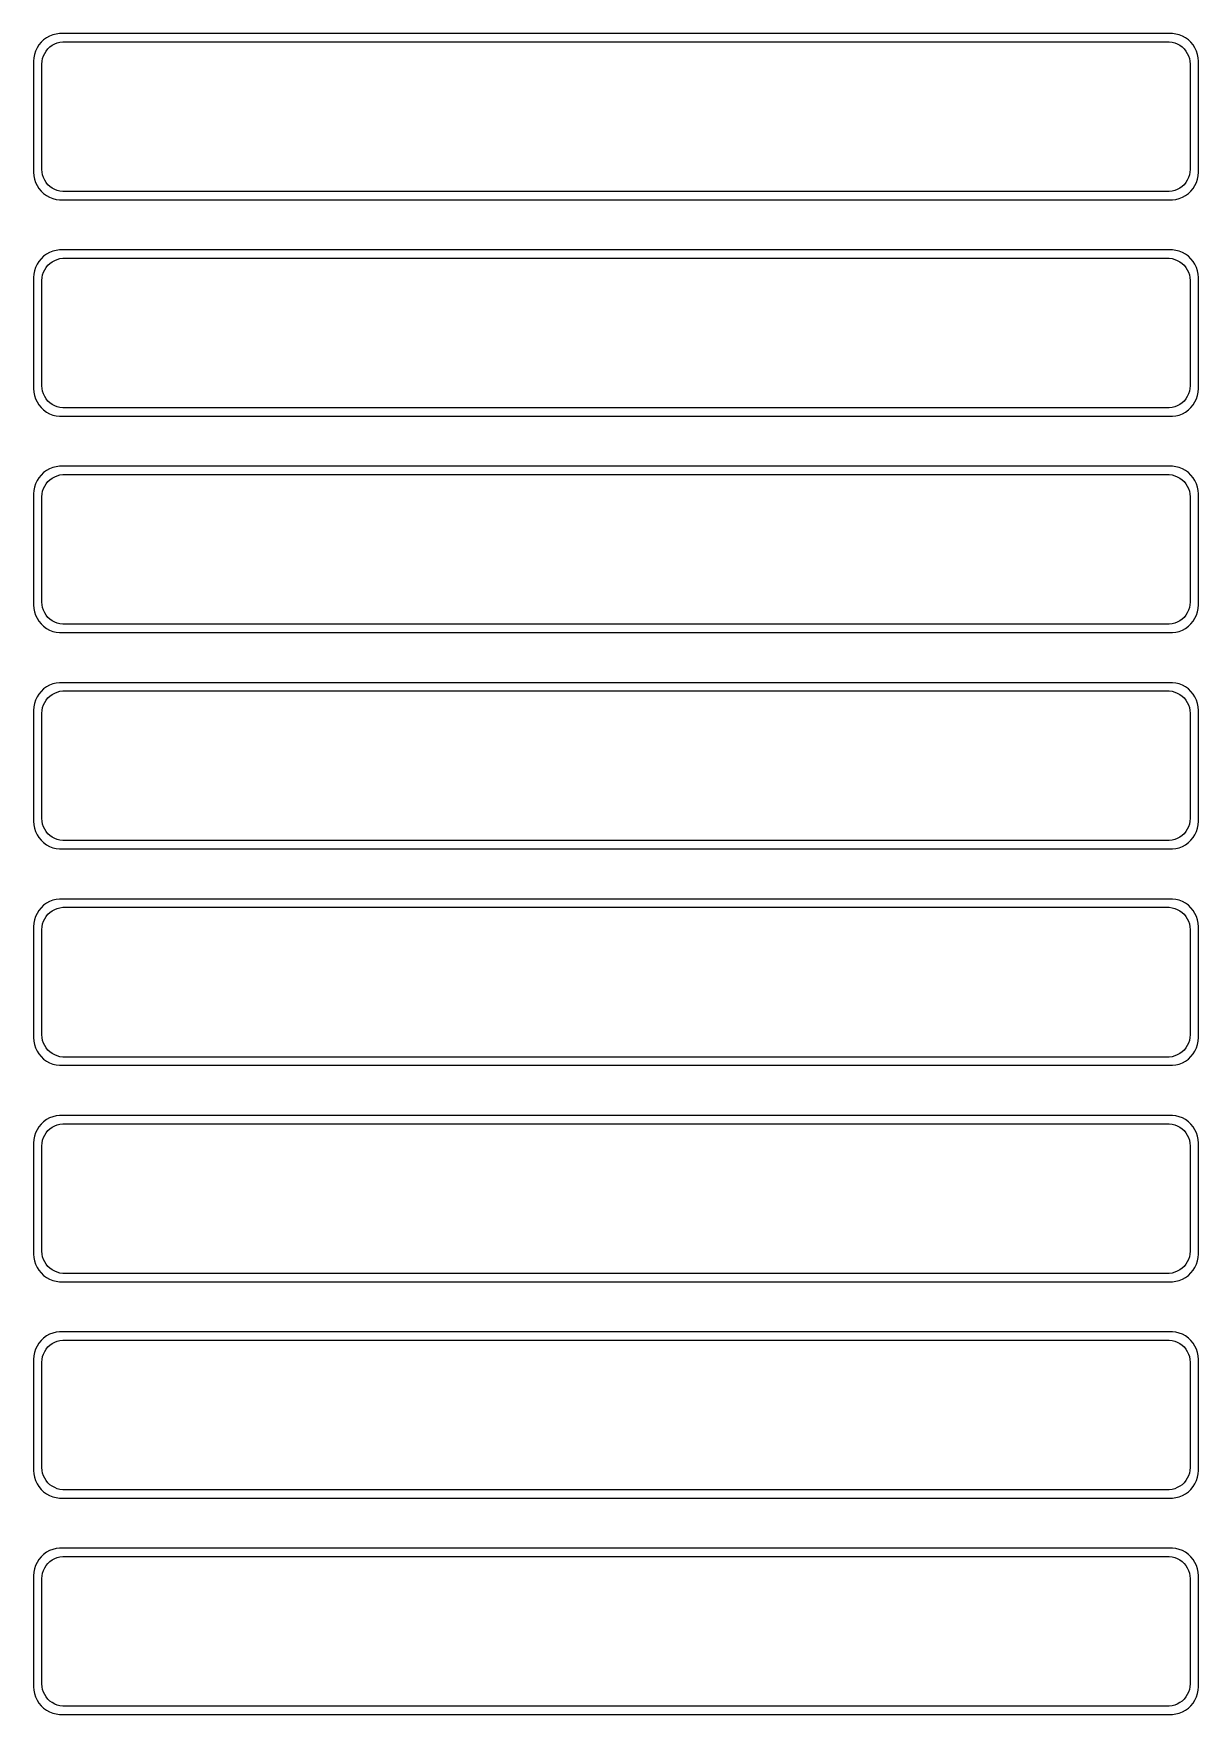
# Model space of a CAD drawing. Header units: metres. Extents: x -105 to 105, y 570 to 1146.
# Drawn here: x -105 to 105, y 843 to 1146 of the extents above; entities that cross this region are included whole.
import ezdxf

# ---------------------------------------------------------------- set-up
doc = ezdxf.new("R2010")
doc.units = ezdxf.units.M

msp = doc.modelspace()

# ---------------------------------------------------------------- linework, layer by layer
for p, q in [((-102.129, 1145.52), (-102.679, 1145.22)), ((-101.545, 1145.76), (-102.129, 1145.52)), ((-100.937, 1145.91), (-101.545, 1145.76)), ((-100.314, 1145.99), (-100.937, 1145.91)), ((100.314, 1145.99), (-100.314, 1145.99)), ((100.937, 1145.91), (100.314, 1145.99)), ((101.545, 1145.76), (100.937, 1145.91)), ((102.129, 1145.52), (101.545, 1145.76)), ((102.679, 1145.22), (102.129, 1145.52)), ((-104.843, 1142.24), (-104.961, 1141.63)), ((-104.649, 1142.84), (-104.843, 1142.24)), ((-104.382, 1143.41), (-104.649, 1142.84)), ((-104.045, 1143.94), (-104.382, 1143.41)), ((-103.645, 1144.42), (-104.045, 1143.94)), ((-103.187, 1144.85), (-103.645, 1144.42)), ((-103.219, 1141.97), (-103.005, 1142.43)), ((-102.679, 1145.22), (-103.187, 1144.85)), ((-103.005, 1142.43), (-102.736, 1142.85)), ((-102.736, 1142.85), (-102.416, 1143.24)), ((-102.416, 1143.24), (-102.05, 1143.58)), ((-102.05, 1143.58), (-101.643, 1143.88)), ((-101.643, 1143.88), (-101.203, 1144.12)), ((-101.203, 1144.12), (-100.736, 1144.3)), ((-100.736, 1144.3), (-100.25, 1144.43)), ((-100.25, 1144.43), (-99.7512, 1144.49)), ((-99.7512, 1144.49), (99.7512, 1144.49)), ((99.7512, 1144.49), (100.25, 1144.43)), ((100.25, 1144.43), (100.736, 1144.3)), ((100.736, 1144.3), (101.203, 1144.12)), ((101.203, 1144.12), (101.643, 1143.88)), ((101.643, 1143.88), (102.05, 1143.58)), ((102.05, 1143.58), (102.416, 1143.24)), ((102.416, 1143.24), (102.736, 1142.85)), ((103.187, 1144.85), (102.679, 1145.22)), ((102.736, 1142.85), (103.005, 1142.43)), ((103.005, 1142.43), (103.219, 1141.97)), ((103.645, 1144.42), (103.187, 1144.85)), ((104.045, 1143.94), (103.645, 1144.42)), ((104.382, 1143.41), (104.045, 1143.94)), ((104.649, 1142.84), (104.382, 1143.41)), ((104.843, 1142.24), (104.649, 1142.84)), ((104.961, 1141.63), (104.843, 1142.24)), ((-104.961, 1141.63), (-105, 1141)), ((-105, 1141), (-105, 1121)), ((-103.5, 1140.5), (-103.468, 1141)), ((-103.5, 1121.5), (-103.5, 1140.5)), ((-103.468, 1141), (-103.374, 1141.49)), ((-103.374, 1141.49), (-103.219, 1141.97)), ((103.219, 1141.97), (103.374, 1141.49)), ((103.374, 1141.49), (103.468, 1141)), ((103.468, 1141), (103.5, 1140.5)), ((103.5, 1140.5), (103.5, 1121.5)), ((105, 1141), (104.961, 1141.63)), ((105, 1121), (105, 1141)), ((-103.468, 1121), (-103.5, 1121.5)), ((103.5, 1121.5), (103.468, 1121)), ((-105, 1121), (-104.961, 1120.37)), ((-104.961, 1120.37), (-104.843, 1119.76)), ((-104.843, 1119.76), (-104.649, 1119.16)), ((-104.649, 1119.16), (-104.382, 1118.59)), ((-104.382, 1118.59), (-104.045, 1118.06)), ((-104.045, 1118.06), (-103.645, 1117.58)), ((-103.374, 1120.51), (-103.468, 1121)), ((-103.219, 1120.03), (-103.374, 1120.51)), ((-103.005, 1119.57), (-103.219, 1120.03)), ((-102.736, 1119.15), (-103.005, 1119.57)), ((-102.416, 1118.76), (-102.736, 1119.15)), ((-102.05, 1118.42), (-102.416, 1118.76)), ((-101.643, 1118.12), (-102.05, 1118.42)), ((-101.203, 1117.88), (-101.643, 1118.12)), ((101.643, 1118.12), (101.203, 1117.88)), ((102.05, 1118.42), (101.643, 1118.12)), ((102.416, 1118.76), (102.05, 1118.42)), ((102.736, 1119.15), (102.416, 1118.76)), ((103.005, 1119.57), (102.736, 1119.15)), ((103.219, 1120.03), (103.005, 1119.57)), ((103.374, 1120.51), (103.219, 1120.03)), ((103.468, 1121), (103.374, 1120.51)), ((103.645, 1117.58), (104.045, 1118.06)), ((104.045, 1118.06), (104.382, 1118.59)), ((104.382, 1118.59), (104.649, 1119.16)), ((104.649, 1119.16), (104.843, 1119.76)), ((104.843, 1119.76), (104.961, 1120.37)), ((104.961, 1120.37), (105, 1121)), ((-103.645, 1117.58), (-103.187, 1117.15)), ((-103.187, 1117.15), (-102.679, 1116.78)), ((-102.679, 1116.78), (-102.129, 1116.48)), ((-102.129, 1116.48), (-101.545, 1116.24)), ((-101.545, 1116.24), (-100.937, 1116.09)), ((-100.736, 1117.7), (-101.203, 1117.88)), ((-100.937, 1116.09), (-100.314, 1116.01)), ((-100.25, 1117.57), (-100.736, 1117.7)), ((-100.314, 1116.01), (100.314, 1116.01)), ((-99.7512, 1117.51), (-100.25, 1117.57)), ((99.7512, 1117.51), (-99.7512, 1117.51)), ((100.25, 1117.57), (99.7512, 1117.51)), ((100.736, 1117.7), (100.25, 1117.57)), ((100.314, 1116.01), (100.937, 1116.09)), ((101.203, 1117.88), (100.736, 1117.7)), ((100.937, 1116.09), (101.545, 1116.24)), ((101.545, 1116.24), (102.129, 1116.48)), ((102.129, 1116.48), (102.679, 1116.78)), ((102.679, 1116.78), (103.187, 1117.15)), ((103.187, 1117.15), (103.645, 1117.58)), ((-102.679, 1106.22), (-103.187, 1105.85)), ((-102.129, 1106.52), (-102.679, 1106.22)), ((-101.545, 1106.76), (-102.129, 1106.52)), ((-100.937, 1106.91), (-101.545, 1106.76)), ((-100.314, 1106.99), (-100.937, 1106.91)), ((100.314, 1106.99), (-100.314, 1106.99)), ((100.937, 1106.91), (100.314, 1106.99)), ((101.545, 1106.76), (100.937, 1106.91)), ((102.129, 1106.52), (101.545, 1106.76)), ((102.679, 1106.22), (102.129, 1106.52)), ((103.187, 1105.85), (102.679, 1106.22)), ((-104.843, 1103.24), (-104.961, 1102.63)), ((-104.649, 1103.84), (-104.843, 1103.24)), ((-104.382, 1104.41), (-104.649, 1103.84)), ((-104.045, 1104.94), (-104.382, 1104.41)), ((-103.645, 1105.42), (-104.045, 1104.94)), ((-103.187, 1105.85), (-103.645, 1105.42)), ((-103.374, 1102.49), (-103.219, 1102.97)), ((-103.219, 1102.97), (-103.005, 1103.43)), ((-103.005, 1103.43), (-102.736, 1103.85)), ((-102.736, 1103.85), (-102.416, 1104.24)), ((-102.416, 1104.24), (-102.05, 1104.58)), ((-102.05, 1104.58), (-101.643, 1104.88)), ((-101.643, 1104.88), (-101.203, 1105.12)), ((-101.203, 1105.12), (-100.736, 1105.3)), ((-100.736, 1105.3), (-100.25, 1105.43)), ((-100.25, 1105.43), (-99.7512, 1105.49)), ((-99.7512, 1105.49), (99.7512, 1105.49)), ((99.7512, 1105.49), (100.25, 1105.43)), ((100.25, 1105.43), (100.736, 1105.3)), ((100.736, 1105.3), (101.203, 1105.12)), ((101.203, 1105.12), (101.643, 1104.88)), ((101.643, 1104.88), (102.05, 1104.58)), ((102.05, 1104.58), (102.416, 1104.24)), ((102.416, 1104.24), (102.736, 1103.85)), ((102.736, 1103.85), (103.005, 1103.43)), ((103.005, 1103.43), (103.219, 1102.97)), ((103.645, 1105.42), (103.187, 1105.85)), ((103.219, 1102.97), (103.374, 1102.49)), ((104.045, 1104.94), (103.645, 1105.42)), ((104.382, 1104.41), (104.045, 1104.94)), ((104.649, 1103.84), (104.382, 1104.41)), ((104.843, 1103.24), (104.649, 1103.84)), ((104.961, 1102.63), (104.843, 1103.24)), ((-104.961, 1102.63), (-105, 1102)), ((-105, 1102), (-105, 1082)), ((-103.5, 1101.5), (-103.468, 1102)), ((-103.5, 1082.5), (-103.5, 1101.5)), ((-103.468, 1102), (-103.374, 1102.49)), ((103.374, 1102.49), (103.468, 1102)), ((103.468, 1102), (103.5, 1101.5)), ((103.5, 1101.5), (103.5, 1082.5)), ((105, 1102), (104.961, 1102.63)), ((105, 1082), (105, 1102)), ((-105, 1082), (-104.961, 1081.37)), ((-103.468, 1082), (-103.5, 1082.5)), ((-103.374, 1081.51), (-103.468, 1082)), ((103.468, 1082), (103.374, 1081.51)), ((103.5, 1082.5), (103.468, 1082)), ((104.961, 1081.37), (105, 1082)), ((-104.961, 1081.37), (-104.843, 1080.76)), ((-104.843, 1080.76), (-104.649, 1080.16)), ((-104.649, 1080.16), (-104.382, 1079.59)), ((-104.382, 1079.59), (-104.045, 1079.06)), ((-104.045, 1079.06), (-103.645, 1078.58)), ((-103.219, 1081.03), (-103.374, 1081.51)), ((-103.005, 1080.57), (-103.219, 1081.03)), ((-102.736, 1080.15), (-103.005, 1080.57)), ((-102.416, 1079.76), (-102.736, 1080.15)), ((-102.05, 1079.42), (-102.416, 1079.76)), ((-101.643, 1079.12), (-102.05, 1079.42)), ((-101.203, 1078.88), (-101.643, 1079.12)), ((-100.736, 1078.7), (-101.203, 1078.88)), ((-100.25, 1078.57), (-100.736, 1078.7)), ((100.736, 1078.7), (100.25, 1078.57)), ((101.203, 1078.88), (100.736, 1078.7)), ((101.643, 1079.12), (101.203, 1078.88)), ((102.05, 1079.42), (101.643, 1079.12)), ((102.416, 1079.76), (102.05, 1079.42)), ((102.736, 1080.15), (102.416, 1079.76)), ((103.005, 1080.57), (102.736, 1080.15)), ((103.219, 1081.03), (103.005, 1080.57)), ((103.374, 1081.51), (103.219, 1081.03)), ((103.645, 1078.58), (104.045, 1079.06)), ((104.045, 1079.06), (104.382, 1079.59)), ((104.382, 1079.59), (104.649, 1080.16)), ((104.649, 1080.16), (104.843, 1080.76)), ((104.843, 1080.76), (104.961, 1081.37)), ((-103.645, 1078.58), (-103.187, 1078.15)), ((-103.187, 1078.15), (-102.679, 1077.78)), ((-102.679, 1077.78), (-102.129, 1077.48)), ((-102.129, 1077.48), (-101.545, 1077.24)), ((-101.545, 1077.24), (-100.937, 1077.09)), ((-100.937, 1077.09), (-100.314, 1077.01)), ((-100.314, 1077.01), (100.314, 1077.01)), ((-99.7512, 1078.51), (-100.25, 1078.57)), ((99.7512, 1078.51), (-99.7512, 1078.51)), ((100.25, 1078.57), (99.7512, 1078.51)), ((100.314, 1077.01), (100.937, 1077.09)), ((100.937, 1077.09), (101.545, 1077.24)), ((101.545, 1077.24), (102.129, 1077.48)), ((102.129, 1077.48), (102.679, 1077.78)), ((102.679, 1077.78), (103.187, 1078.15)), ((103.187, 1078.15), (103.645, 1078.58)), ((-103.187, 1066.85), (-103.645, 1066.42)), ((-102.679, 1067.22), (-103.187, 1066.85)), ((-102.129, 1067.52), (-102.679, 1067.22)), ((-101.545, 1067.76), (-102.129, 1067.52)), ((-100.937, 1067.91), (-101.545, 1067.76)), ((-100.314, 1067.99), (-100.937, 1067.91)), ((100.314, 1067.99), (-100.314, 1067.99)), ((-100.25, 1066.43), (-99.7512, 1066.49)), ((-99.7512, 1066.49), (99.7512, 1066.49)), ((99.7512, 1066.49), (100.25, 1066.43)), ((100.937, 1067.91), (100.314, 1067.99)), ((101.545, 1067.76), (100.937, 1067.91)), ((102.129, 1067.52), (101.545, 1067.76)), ((102.679, 1067.22), (102.129, 1067.52)), ((103.187, 1066.85), (102.679, 1067.22)), ((103.645, 1066.42), (103.187, 1066.85)), ((-104.961, 1063.63), (-105, 1063)), ((-104.843, 1064.24), (-104.961, 1063.63)), ((-104.649, 1064.84), (-104.843, 1064.24)), ((-104.382, 1065.41), (-104.649, 1064.84)), ((-104.045, 1065.94), (-104.382, 1065.41)), ((-103.645, 1066.42), (-104.045, 1065.94)), ((-103.468, 1063), (-103.374, 1063.49)), ((-103.374, 1063.49), (-103.219, 1063.97)), ((-103.219, 1063.97), (-103.005, 1064.43)), ((-103.005, 1064.43), (-102.736, 1064.85)), ((-102.736, 1064.85), (-102.416, 1065.24)), ((-102.416, 1065.24), (-102.05, 1065.58)), ((-102.05, 1065.58), (-101.643, 1065.88)), ((-101.643, 1065.88), (-101.203, 1066.12)), ((-101.203, 1066.12), (-100.736, 1066.3)), ((-100.736, 1066.3), (-100.25, 1066.43)), ((100.25, 1066.43), (100.736, 1066.3)), ((100.736, 1066.3), (101.203, 1066.12)), ((101.203, 1066.12), (101.643, 1065.88)), ((101.643, 1065.88), (102.05, 1065.58)), ((102.05, 1065.58), (102.416, 1065.24)), ((102.416, 1065.24), (102.736, 1064.85)), ((102.736, 1064.85), (103.005, 1064.43)), ((103.005, 1064.43), (103.219, 1063.97)), ((103.219, 1063.97), (103.374, 1063.49)), ((103.374, 1063.49), (103.468, 1063)), ((104.045, 1065.94), (103.645, 1066.42)), ((104.382, 1065.41), (104.045, 1065.94)), ((104.649, 1064.84), (104.382, 1065.41)), ((104.843, 1064.24), (104.649, 1064.84)), ((104.961, 1063.63), (104.843, 1064.24)), ((105, 1063), (104.961, 1063.63)), ((-105, 1063), (-105, 1043)), ((-103.5, 1062.5), (-103.468, 1063)), ((-103.5, 1043.5), (-103.5, 1062.5)), ((103.468, 1063), (103.5, 1062.5)), ((103.5, 1062.5), (103.5, 1043.5)), ((105, 1043), (105, 1063)), ((-105, 1043), (-104.961, 1042.37)), ((-104.961, 1042.37), (-104.843, 1041.76)), ((-103.468, 1043), (-103.5, 1043.5)), ((-103.374, 1042.51), (-103.468, 1043)), ((-103.219, 1042.03), (-103.374, 1042.51)), ((103.374, 1042.51), (103.219, 1042.03)), ((103.468, 1043), (103.374, 1042.51)), ((103.5, 1043.5), (103.468, 1043)), ((104.843, 1041.76), (104.961, 1042.37)), ((104.961, 1042.37), (105, 1043)), ((-104.843, 1041.76), (-104.649, 1041.16)), ((-104.649, 1041.16), (-104.382, 1040.59)), ((-104.382, 1040.59), (-104.045, 1040.06)), ((-104.045, 1040.06), (-103.645, 1039.58)), ((-103.645, 1039.58), (-103.187, 1039.15)), ((-103.005, 1041.57), (-103.219, 1042.03)), ((-102.736, 1041.15), (-103.005, 1041.57)), ((-102.416, 1040.76), (-102.736, 1041.15)), ((-102.05, 1040.42), (-102.416, 1040.76)), ((-101.643, 1040.12), (-102.05, 1040.42)), ((-101.203, 1039.88), (-101.643, 1040.12)), ((-100.736, 1039.7), (-101.203, 1039.88)), ((-100.25, 1039.57), (-100.736, 1039.7)), ((-99.7512, 1039.51), (-100.25, 1039.57)), ((99.7512, 1039.51), (-99.7512, 1039.51)), ((100.25, 1039.57), (99.7512, 1039.51)), ((100.736, 1039.7), (100.25, 1039.57)), ((101.203, 1039.88), (100.736, 1039.7)), ((101.643, 1040.12), (101.203, 1039.88)), ((102.05, 1040.42), (101.643, 1040.12)), ((102.416, 1040.76), (102.05, 1040.42)), ((102.736, 1041.15), (102.416, 1040.76)), ((103.005, 1041.57), (102.736, 1041.15)), ((103.219, 1042.03), (103.005, 1041.57)), ((103.187, 1039.15), (103.645, 1039.58)), ((103.645, 1039.58), (104.045, 1040.06)), ((104.045, 1040.06), (104.382, 1040.59)), ((104.382, 1040.59), (104.649, 1041.16)), ((104.649, 1041.16), (104.843, 1041.76)), ((-103.187, 1039.15), (-102.679, 1038.78)), ((-102.679, 1038.78), (-102.129, 1038.48)), ((-102.129, 1038.48), (-101.545, 1038.24)), ((-101.545, 1038.24), (-100.937, 1038.09)), ((-100.937, 1038.09), (-100.314, 1038.01)), ((-100.314, 1038.01), (100.314, 1038.01)), ((100.314, 1038.01), (100.937, 1038.09)), ((100.937, 1038.09), (101.545, 1038.24)), ((101.545, 1038.24), (102.129, 1038.48)), ((102.129, 1038.48), (102.679, 1038.78)), ((102.679, 1038.78), (103.187, 1039.15)), ((-103.645, 1027.42), (-104.045, 1026.94)), ((-103.187, 1027.85), (-103.645, 1027.42)), ((-102.679, 1028.22), (-103.187, 1027.85)), ((-102.129, 1028.52), (-102.679, 1028.22)), ((-101.545, 1028.76), (-102.129, 1028.52)), ((-101.643, 1026.88), (-101.203, 1027.12)), ((-100.937, 1028.91), (-101.545, 1028.76)), ((-101.203, 1027.12), (-100.736, 1027.3)), ((-100.314, 1028.99), (-100.937, 1028.91)), ((-100.736, 1027.3), (-100.25, 1027.43)), ((100.314, 1028.99), (-100.314, 1028.99)), ((-100.25, 1027.43), (-99.7512, 1027.49)), ((-99.7512, 1027.49), (99.7512, 1027.49)), ((99.7512, 1027.49), (100.25, 1027.43)), ((100.25, 1027.43), (100.736, 1027.3)), ((100.937, 1028.91), (100.314, 1028.99)), ((100.736, 1027.3), (101.203, 1027.12)), ((101.545, 1028.76), (100.937, 1028.91)), ((101.203, 1027.12), (101.643, 1026.88)), ((102.129, 1028.52), (101.545, 1028.76)), ((102.679, 1028.22), (102.129, 1028.52)), ((103.187, 1027.85), (102.679, 1028.22)), ((103.645, 1027.42), (103.187, 1027.85)), ((104.045, 1026.94), (103.645, 1027.42)), ((-104.961, 1024.63), (-105, 1024)), ((-104.843, 1025.24), (-104.961, 1024.63)), ((-104.649, 1025.84), (-104.843, 1025.24)), ((-104.382, 1026.41), (-104.649, 1025.84)), ((-104.045, 1026.94), (-104.382, 1026.41)), ((-103.468, 1024), (-103.374, 1024.49)), ((-103.374, 1024.49), (-103.219, 1024.97)), ((-103.219, 1024.97), (-103.005, 1025.43)), ((-103.005, 1025.43), (-102.736, 1025.85)), ((-102.736, 1025.85), (-102.416, 1026.24)), ((-102.416, 1026.24), (-102.05, 1026.58)), ((-102.05, 1026.58), (-101.643, 1026.88)), ((101.643, 1026.88), (102.05, 1026.58)), ((102.05, 1026.58), (102.416, 1026.24)), ((102.416, 1026.24), (102.736, 1025.85)), ((102.736, 1025.85), (103.005, 1025.43)), ((103.005, 1025.43), (103.219, 1024.97)), ((103.219, 1024.97), (103.374, 1024.49)), ((103.374, 1024.49), (103.468, 1024)), ((104.382, 1026.41), (104.045, 1026.94)), ((104.649, 1025.84), (104.382, 1026.41)), ((104.843, 1025.24), (104.649, 1025.84)), ((104.961, 1024.63), (104.843, 1025.24)), ((105, 1024), (104.961, 1024.63)), ((-105, 1024), (-105, 1004)), ((-103.5, 1023.5), (-103.468, 1024)), ((-103.5, 1004.5), (-103.5, 1023.5)), ((103.468, 1024), (103.5, 1023.5)), ((103.5, 1023.5), (103.5, 1004.5)), ((105, 1004), (105, 1024)), ((-105, 1004), (-104.961, 1003.37)), ((-104.961, 1003.37), (-104.843, 1002.76)), ((-103.468, 1004), (-103.5, 1004.5)), ((-103.374, 1003.51), (-103.468, 1004)), ((-103.219, 1003.03), (-103.374, 1003.51)), ((-103.005, 1002.57), (-103.219, 1003.03)), ((103.219, 1003.03), (103.005, 1002.57)), ((103.374, 1003.51), (103.219, 1003.03)), ((103.468, 1004), (103.374, 1003.51)), ((103.5, 1004.5), (103.468, 1004)), ((104.843, 1002.76), (104.961, 1003.37)), ((104.961, 1003.37), (105, 1004)), ((-104.843, 1002.76), (-104.649, 1002.16)), ((-104.649, 1002.16), (-104.382, 1001.59)), ((-104.382, 1001.59), (-104.045, 1001.06)), ((-104.045, 1001.06), (-103.645, 1000.58)), ((-103.645, 1000.58), (-103.187, 1000.15)), ((-103.187, 1000.15), (-102.679, 999.778)), ((-102.736, 1002.15), (-103.005, 1002.57)), ((-102.416, 1001.76), (-102.736, 1002.15)), ((-102.05, 1001.42), (-102.416, 1001.76)), ((-101.643, 1001.12), (-102.05, 1001.42)), ((-101.203, 1000.88), (-101.643, 1001.12)), ((-100.736, 1000.7), (-101.203, 1000.88)), ((-100.25, 1000.57), (-100.736, 1000.7)), ((-99.7512, 1000.51), (-100.25, 1000.57)), ((99.7512, 1000.51), (-99.7512, 1000.51)), ((100.25, 1000.57), (99.7512, 1000.51)), ((100.736, 1000.7), (100.25, 1000.57)), ((101.203, 1000.88), (100.736, 1000.7)), ((101.643, 1001.12), (101.203, 1000.88)), ((102.05, 1001.42), (101.643, 1001.12)), ((102.416, 1001.76), (102.05, 1001.42)), ((102.736, 1002.15), (102.416, 1001.76)), ((102.679, 999.778), (103.187, 1000.15)), ((103.005, 1002.57), (102.736, 1002.15)), ((103.187, 1000.15), (103.645, 1000.58)), ((103.645, 1000.58), (104.045, 1001.06)), ((104.045, 1001.06), (104.382, 1001.59)), ((104.382, 1001.59), (104.649, 1002.16)), ((104.649, 1002.16), (104.843, 1002.76)), ((-102.679, 999.778), (-102.129, 999.476)), ((-102.129, 999.476), (-101.545, 999.245)), ((-101.545, 999.245), (-100.937, 999.089)), ((-100.937, 999.089), (-100.314, 999.01)), ((-100.314, 999.01), (100.314, 999.01)), ((100.314, 999.01), (100.937, 999.089)), ((100.937, 999.089), (101.545, 999.245)), ((101.545, 999.245), (102.129, 999.476)), ((102.129, 999.476), (102.679, 999.778)), ((-104.045, 987.939), (-104.382, 987.409)), ((-103.645, 988.423), (-104.045, 987.939)), ((-103.187, 988.853), (-103.645, 988.423)), ((-102.679, 989.222), (-103.187, 988.853)), ((-102.129, 989.524), (-102.679, 989.222)), ((-101.545, 989.755), (-102.129, 989.524)), ((-102.05, 987.582), (-101.643, 987.877)), ((-101.643, 987.877), (-101.203, 988.119)), ((-100.937, 989.911), (-101.545, 989.755)), ((-101.203, 988.119), (-100.736, 988.304)), ((-100.314, 989.99), (-100.937, 989.911)), ((-100.736, 988.304), (-100.25, 988.429)), ((100.314, 989.99), (-100.314, 989.99)), ((-100.25, 988.429), (-99.7512, 988.492)), ((-99.7512, 988.492), (99.7512, 988.492)), ((99.7512, 988.492), (100.25, 988.429)), ((100.25, 988.429), (100.736, 988.304)), ((100.937, 989.911), (100.314, 989.99)), ((100.736, 988.304), (101.203, 988.119)), ((101.545, 989.755), (100.937, 989.911)), ((101.203, 988.119), (101.643, 987.877)), ((102.129, 989.524), (101.545, 989.755)), ((101.643, 987.877), (102.05, 987.582)), ((102.679, 989.222), (102.129, 989.524)), ((103.187, 988.853), (102.679, 989.222)), ((103.645, 988.423), (103.187, 988.853)), ((104.045, 987.939), (103.645, 988.423)), ((104.382, 987.409), (104.045, 987.939)), ((-104.961, 985.627), (-105, 985)), ((-105, 985), (-105, 965)), ((-104.843, 986.243), (-104.961, 985.627)), ((-104.649, 986.841), (-104.843, 986.243)), ((-104.382, 987.409), (-104.649, 986.841)), ((-103.5, 984.5), (-103.468, 985.001)), ((-103.468, 985.001), (-103.374, 985.495)), ((-103.374, 985.495), (-103.219, 985.972)), ((-103.219, 985.972), (-103.005, 986.427)), ((-103.005, 986.427), (-102.736, 986.851)), ((-102.736, 986.851), (-102.416, 987.238)), ((-102.416, 987.238), (-102.05, 987.582)), ((102.05, 987.582), (102.416, 987.238)), ((102.416, 987.238), (102.736, 986.851)), ((102.736, 986.851), (103.005, 986.427)), ((103.005, 986.427), (103.219, 985.972)), ((103.219, 985.972), (103.374, 985.495)), ((103.374, 985.495), (103.468, 985.001)), ((103.468, 985.001), (103.5, 984.5)), ((104.649, 986.841), (104.382, 987.409)), ((104.843, 986.243), (104.649, 986.841)), ((104.961, 985.627), (104.843, 986.243)), ((105, 985), (104.961, 985.627)), ((105, 965), (105, 985)), ((-103.5, 965.5), (-103.5, 984.5)), ((103.5, 984.5), (103.5, 965.5)), ((-105, 965), (-104.961, 964.373)), ((-104.961, 964.373), (-104.843, 963.757)), ((-104.843, 963.757), (-104.649, 963.159)), ((-103.468, 964.999), (-103.5, 965.5)), ((-103.374, 964.505), (-103.468, 964.999)), ((-103.219, 964.028), (-103.374, 964.505)), ((-103.005, 963.573), (-103.219, 964.028)), ((-102.736, 963.149), (-103.005, 963.573)), ((103.005, 963.573), (102.736, 963.149)), ((103.219, 964.028), (103.005, 963.573)), ((103.374, 964.505), (103.219, 964.028)), ((103.468, 964.999), (103.374, 964.505)), ((103.5, 965.5), (103.468, 964.999)), ((104.649, 963.159), (104.843, 963.757)), ((104.843, 963.757), (104.961, 964.373)), ((104.961, 964.373), (105, 965)), ((-104.649, 963.159), (-104.382, 962.591)), ((-104.382, 962.591), (-104.045, 962.061)), ((-104.045, 962.061), (-103.645, 961.577)), ((-103.645, 961.577), (-103.187, 961.147)), ((-103.187, 961.147), (-102.679, 960.778)), ((-102.416, 962.762), (-102.736, 963.149)), ((-102.679, 960.778), (-102.129, 960.476)), ((-102.05, 962.418), (-102.416, 962.762)), ((-102.129, 960.476), (-101.545, 960.245)), ((-101.643, 962.123), (-102.05, 962.418)), ((-101.203, 961.881), (-101.643, 962.123)), ((-100.736, 961.696), (-101.203, 961.881)), ((-100.25, 961.571), (-100.736, 961.696)), ((-99.7512, 961.508), (-100.25, 961.571)), ((99.7512, 961.508), (-99.7512, 961.508)), ((100.25, 961.571), (99.7512, 961.508)), ((100.736, 961.696), (100.25, 961.571)), ((101.203, 961.881), (100.736, 961.696)), ((101.643, 962.123), (101.203, 961.881)), ((101.545, 960.245), (102.129, 960.476)), ((102.05, 962.418), (101.643, 962.123)), ((102.416, 962.762), (102.05, 962.418)), ((102.129, 960.476), (102.679, 960.778)), ((102.736, 963.149), (102.416, 962.762)), ((102.679, 960.778), (103.187, 961.147)), ((103.187, 961.147), (103.645, 961.577)), ((103.645, 961.577), (104.045, 962.061)), ((104.045, 962.061), (104.382, 962.591)), ((104.382, 962.591), (104.649, 963.159)), ((-101.545, 960.245), (-100.937, 960.089)), ((-100.937, 960.089), (-100.314, 960.01)), ((-100.314, 960.01), (100.314, 960.01)), ((100.314, 960.01), (100.937, 960.089)), ((100.937, 960.089), (101.545, 960.245)), ((-104.382, 948.409), (-104.649, 947.841)), ((-104.045, 948.939), (-104.382, 948.409)), ((-103.645, 949.423), (-104.045, 948.939)), ((-103.187, 949.853), (-103.645, 949.423)), ((-102.679, 950.222), (-103.187, 949.853)), ((-102.129, 950.524), (-102.679, 950.222)), ((-102.416, 948.238), (-102.05, 948.582)), ((-101.545, 950.755), (-102.129, 950.524)), ((-102.05, 948.582), (-101.643, 948.877)), ((-101.643, 948.877), (-101.203, 949.119)), ((-100.937, 950.911), (-101.545, 950.755)), ((-101.203, 949.119), (-100.736, 949.304)), ((-100.314, 950.99), (-100.937, 950.911)), ((-100.736, 949.304), (-100.25, 949.429)), ((100.314, 950.99), (-100.314, 950.99)), ((-100.25, 949.429), (-99.7512, 949.492)), ((-99.7512, 949.492), (99.7512, 949.492)), ((99.7512, 949.492), (100.25, 949.429)), ((100.25, 949.429), (100.736, 949.304)), ((100.937, 950.911), (100.314, 950.99)), ((100.736, 949.304), (101.203, 949.119)), ((101.545, 950.755), (100.937, 950.911)), ((101.203, 949.119), (101.643, 948.877)), ((102.129, 950.524), (101.545, 950.755)), ((101.643, 948.877), (102.05, 948.582)), ((102.05, 948.582), (102.416, 948.238)), ((102.679, 950.222), (102.129, 950.524)), ((103.187, 949.853), (102.679, 950.222)), ((103.645, 949.423), (103.187, 949.853)), ((104.045, 948.939), (103.645, 949.423)), ((104.382, 948.409), (104.045, 948.939)), ((104.649, 947.841), (104.382, 948.409)), ((-104.961, 946.627), (-105, 946)), ((-105, 946), (-105, 926)), ((-104.843, 947.243), (-104.961, 946.627)), ((-104.649, 947.841), (-104.843, 947.243)), ((-103.5, 945.5), (-103.468, 946.001)), ((-103.5, 926.5), (-103.5, 945.5)), ((-103.468, 946.001), (-103.374, 946.495)), ((-103.374, 946.495), (-103.219, 946.972)), ((-103.219, 946.972), (-103.005, 947.427)), ((-103.005, 947.427), (-102.736, 947.851)), ((-102.736, 947.851), (-102.416, 948.238)), ((102.416, 948.238), (102.736, 947.851)), ((102.736, 947.851), (103.005, 947.427)), ((103.005, 947.427), (103.219, 946.972)), ((103.219, 946.972), (103.374, 946.495)), ((103.374, 946.495), (103.468, 946.001)), ((103.468, 946.001), (103.5, 945.5)), ((103.5, 945.5), (103.5, 926.5)), ((104.843, 947.243), (104.649, 947.841)), ((104.961, 946.627), (104.843, 947.243)), ((105, 946), (104.961, 946.627)), ((105, 926), (105, 946)), ((-105, 926), (-104.961, 925.373)), ((-104.961, 925.373), (-104.843, 924.757)), ((-104.843, 924.757), (-104.649, 924.159)), ((-104.649, 924.159), (-104.382, 923.591)), ((-103.468, 925.999), (-103.5, 926.5)), ((-103.374, 925.505), (-103.468, 925.999)), ((-103.219, 925.028), (-103.374, 925.505)), ((-103.005, 924.573), (-103.219, 925.028)), ((-102.736, 924.149), (-103.005, 924.573)), ((-102.416, 923.762), (-102.736, 924.149)), ((102.736, 924.149), (102.416, 923.762)), ((103.005, 924.573), (102.736, 924.149)), ((103.219, 925.028), (103.005, 924.573)), ((103.374, 925.505), (103.219, 925.028)), ((103.468, 925.999), (103.374, 925.505)), ((103.5, 926.5), (103.468, 925.999)), ((104.382, 923.591), (104.649, 924.159)), ((104.649, 924.159), (104.843, 924.757)), ((104.843, 924.757), (104.961, 925.373)), ((104.961, 925.373), (105, 926)), ((-104.382, 923.591), (-104.045, 923.061)), ((-104.045, 923.061), (-103.645, 922.577)), ((-103.645, 922.577), (-103.187, 922.147)), ((-103.187, 922.147), (-102.679, 921.778)), ((-102.679, 921.778), (-102.129, 921.476)), ((-102.05, 923.418), (-102.416, 923.762)), ((-102.129, 921.476), (-101.545, 921.245)), ((-101.643, 923.123), (-102.05, 923.418)), ((-101.203, 922.881), (-101.643, 923.123)), ((-101.545, 921.245), (-100.937, 921.089)), ((-100.736, 922.696), (-101.203, 922.881)), ((-100.937, 921.089), (-100.314, 921.01)), ((-100.25, 922.571), (-100.736, 922.696)), ((-99.7512, 922.508), (-100.25, 922.571)), ((99.7512, 922.508), (-99.7512, 922.508)), ((100.25, 922.571), (99.7512, 922.508)), ((100.736, 922.696), (100.25, 922.571)), ((100.314, 921.01), (100.937, 921.089)), ((101.203, 922.881), (100.736, 922.696)), ((100.937, 921.089), (101.545, 921.245)), ((101.643, 923.123), (101.203, 922.881)), ((101.545, 921.245), (102.129, 921.476)), ((102.05, 923.418), (101.643, 923.123)), ((102.416, 923.762), (102.05, 923.418)), ((102.129, 921.476), (102.679, 921.778)), ((102.679, 921.778), (103.187, 922.147)), ((103.187, 922.147), (103.645, 922.577)), ((103.645, 922.577), (104.045, 923.061)), ((104.045, 923.061), (104.382, 923.591)), ((-100.314, 921.01), (100.314, 921.01)), ((-100.314, 911.99), (-100.937, 911.911)), ((100.314, 911.99), (-100.314, 911.99)), ((100.937, 911.911), (100.314, 911.99)), ((-104.382, 909.409), (-104.649, 908.841)), ((-104.045, 909.939), (-104.382, 909.409)), ((-103.645, 910.423), (-104.045, 909.939)), ((-103.187, 910.853), (-103.645, 910.423)), ((-102.679, 911.222), (-103.187, 910.853)), ((-102.736, 908.851), (-102.416, 909.238)), ((-102.129, 911.524), (-102.679, 911.222)), ((-102.416, 909.238), (-102.05, 909.582)), ((-101.545, 911.755), (-102.129, 911.524)), ((-102.05, 909.582), (-101.643, 909.877)), ((-101.643, 909.877), (-101.203, 910.119)), ((-100.937, 911.911), (-101.545, 911.755)), ((-101.203, 910.119), (-100.736, 910.304)), ((-100.736, 910.304), (-100.25, 910.429)), ((-100.25, 910.429), (-99.7512, 910.492)), ((-99.7512, 910.492), (99.7512, 910.492)), ((99.7512, 910.492), (100.25, 910.429)), ((100.25, 910.429), (100.736, 910.304)), ((100.736, 910.304), (101.203, 910.119)), ((101.545, 911.755), (100.937, 911.911)), ((101.203, 910.119), (101.643, 909.877)), ((102.129, 911.524), (101.545, 911.755)), ((101.643, 909.877), (102.05, 909.582)), ((102.05, 909.582), (102.416, 909.238)), ((102.679, 911.222), (102.129, 911.524)), ((102.416, 909.238), (102.736, 908.851)), ((103.187, 910.853), (102.679, 911.222)), ((103.645, 910.423), (103.187, 910.853)), ((104.045, 909.939), (103.645, 910.423)), ((104.382, 909.409), (104.045, 909.939)), ((104.649, 908.841), (104.382, 909.409)), ((-104.961, 907.627), (-105, 907)), ((-105, 907), (-105, 887)), ((-104.843, 908.243), (-104.961, 907.627)), ((-104.649, 908.841), (-104.843, 908.243)), ((-103.5, 906.5), (-103.468, 907.001)), ((-103.5, 887.5), (-103.5, 906.5)), ((-103.468, 907.001), (-103.374, 907.495)), ((-103.374, 907.495), (-103.219, 907.972)), ((-103.219, 907.972), (-103.005, 908.427)), ((-103.005, 908.427), (-102.736, 908.851)), ((102.736, 908.851), (103.005, 908.427)), ((103.005, 908.427), (103.219, 907.972)), ((103.219, 907.972), (103.374, 907.495)), ((103.374, 907.495), (103.468, 907.001)), ((103.468, 907.001), (103.5, 906.5)), ((103.5, 906.5), (103.5, 887.5)), ((104.843, 908.243), (104.649, 908.841)), ((104.961, 907.627), (104.843, 908.243)), ((105, 907), (104.961, 907.627)), ((105, 887), (105, 907)), ((-105, 887), (-104.961, 886.373)), ((-104.961, 886.373), (-104.843, 885.757)), ((-104.843, 885.757), (-104.649, 885.159)), ((-104.649, 885.159), (-104.382, 884.591)), ((-103.468, 886.999), (-103.5, 887.5)), ((-103.374, 886.505), (-103.468, 886.999)), ((-103.219, 886.028), (-103.374, 886.505)), ((-103.005, 885.573), (-103.219, 886.028)), ((-102.736, 885.149), (-103.005, 885.573)), ((-102.416, 884.762), (-102.736, 885.149)), ((-102.05, 884.418), (-102.416, 884.762)), ((102.416, 884.762), (102.05, 884.418)), ((102.736, 885.149), (102.416, 884.762)), ((103.005, 885.573), (102.736, 885.149)), ((103.219, 886.028), (103.005, 885.573)), ((103.374, 886.505), (103.219, 886.028)), ((103.468, 886.999), (103.374, 886.505)), ((103.5, 887.5), (103.468, 886.999)), ((104.382, 884.591), (104.649, 885.159)), ((104.649, 885.159), (104.843, 885.757)), ((104.843, 885.757), (104.961, 886.373)), ((104.961, 886.373), (105, 887)), ((-104.382, 884.591), (-104.045, 884.061)), ((-104.045, 884.061), (-103.645, 883.577)), ((-103.645, 883.577), (-103.187, 883.147)), ((-103.187, 883.147), (-102.679, 882.778)), ((-102.679, 882.778), (-102.129, 882.476)), ((-102.129, 882.476), (-101.545, 882.245)), ((-101.643, 884.123), (-102.05, 884.418)), ((-101.203, 883.881), (-101.643, 884.123)), ((-101.545, 882.245), (-100.937, 882.089)), ((-100.736, 883.696), (-101.203, 883.881)), ((-100.937, 882.089), (-100.314, 882.01)), ((-100.25, 883.571), (-100.736, 883.696)), ((-100.314, 882.01), (100.314, 882.01)), ((-99.7512, 883.508), (-100.25, 883.571)), ((99.7512, 883.508), (-99.7512, 883.508)), ((100.25, 883.571), (99.7512, 883.508)), ((100.736, 883.696), (100.25, 883.571)), ((100.314, 882.01), (100.937, 882.089)), ((101.203, 883.881), (100.736, 883.696)), ((100.937, 882.089), (101.545, 882.245)), ((101.643, 884.123), (101.203, 883.881)), ((101.545, 882.245), (102.129, 882.476)), ((102.05, 884.418), (101.643, 884.123)), ((102.129, 882.476), (102.679, 882.778)), ((102.679, 882.778), (103.187, 883.147)), ((103.187, 883.147), (103.645, 883.577)), ((103.645, 883.577), (104.045, 884.061)), ((104.045, 884.061), (104.382, 884.591)), ((-101.545, 872.755), (-102.129, 872.524)), ((-100.937, 872.911), (-101.545, 872.755)), ((-100.314, 872.99), (-100.937, 872.911)), ((100.314, 872.99), (-100.314, 872.99)), ((100.937, 872.911), (100.314, 872.99)), ((101.545, 872.755), (100.937, 872.911)), ((102.129, 872.524), (101.545, 872.755)), ((-104.649, 869.841), (-104.843, 869.243)), ((-104.382, 870.409), (-104.649, 869.841)), ((-104.045, 870.939), (-104.382, 870.409)), ((-103.645, 871.423), (-104.045, 870.939)), ((-103.187, 871.853), (-103.645, 871.423)), ((-102.679, 872.222), (-103.187, 871.853)), ((-103.005, 869.427), (-102.736, 869.851)), ((-102.736, 869.851), (-102.416, 870.238)), ((-102.129, 872.524), (-102.679, 872.222)), ((-102.416, 870.238), (-102.05, 870.582)), ((-102.05, 870.582), (-101.643, 870.877)), ((-101.643, 870.877), (-101.203, 871.119)), ((-101.203, 871.119), (-100.736, 871.304)), ((-100.736, 871.304), (-100.25, 871.429)), ((-100.25, 871.429), (-99.7512, 871.492)), ((-99.7512, 871.492), (99.7512, 871.492)), ((99.7512, 871.492), (100.25, 871.429)), ((100.25, 871.429), (100.736, 871.304)), ((100.736, 871.304), (101.203, 871.119)), ((101.203, 871.119), (101.643, 870.877)), ((101.643, 870.877), (102.05, 870.582)), ((102.05, 870.582), (102.416, 870.238)), ((102.679, 872.222), (102.129, 872.524)), ((102.416, 870.238), (102.736, 869.851)), ((103.187, 871.853), (102.679, 872.222)), ((102.736, 869.851), (103.005, 869.427)), ((103.645, 871.423), (103.187, 871.853)), ((104.045, 870.939), (103.645, 871.423)), ((104.382, 870.409), (104.045, 870.939)), ((104.649, 869.841), (104.382, 870.409)), ((104.843, 869.243), (104.649, 869.841)), ((-104.961, 868.627), (-105, 868)), ((-105, 868), (-105, 848)), ((-104.843, 869.243), (-104.961, 868.627)), ((-103.5, 867.5), (-103.468, 868.001)), ((-103.5, 848.5), (-103.5, 867.5)), ((-103.468, 868.001), (-103.374, 868.495)), ((-103.374, 868.495), (-103.219, 868.972)), ((-103.219, 868.972), (-103.005, 869.427)), ((103.005, 869.427), (103.219, 868.972)), ((103.219, 868.972), (103.374, 868.495)), ((103.374, 868.495), (103.468, 868.001)), ((103.468, 868.001), (103.5, 867.5)), ((103.5, 867.5), (103.5, 848.5)), ((104.961, 868.627), (104.843, 869.243)), ((105, 868), (104.961, 868.627)), ((105, 848), (105, 868)), ((-103.468, 847.999), (-103.5, 848.5)), ((103.5, 848.5), (103.468, 847.999)), ((-105, 848), (-104.961, 847.373)), ((-104.961, 847.373), (-104.843, 846.757)), ((-104.843, 846.757), (-104.649, 846.159)), ((-104.649, 846.159), (-104.382, 845.591)), ((-104.382, 845.591), (-104.045, 845.061)), ((-103.374, 847.505), (-103.468, 847.999)), ((-103.219, 847.028), (-103.374, 847.505)), ((-103.005, 846.573), (-103.219, 847.028)), ((-102.736, 846.149), (-103.005, 846.573)), ((-102.416, 845.762), (-102.736, 846.149)), ((-102.05, 845.418), (-102.416, 845.762)), ((-101.643, 845.123), (-102.05, 845.418)), ((102.05, 845.418), (101.643, 845.123)), ((102.416, 845.762), (102.05, 845.418)), ((102.736, 846.149), (102.416, 845.762)), ((103.005, 846.573), (102.736, 846.149)), ((103.219, 847.028), (103.005, 846.573)), ((103.374, 847.505), (103.219, 847.028)), ((103.468, 847.999), (103.374, 847.505)), ((104.045, 845.061), (104.382, 845.591)), ((104.382, 845.591), (104.649, 846.159)), ((104.649, 846.159), (104.843, 846.757)), ((104.843, 846.757), (104.961, 847.373)), ((104.961, 847.373), (105, 848)), ((-104.045, 845.061), (-103.645, 844.577)), ((-103.645, 844.577), (-103.187, 844.147)), ((-103.187, 844.147), (-102.679, 843.778)), ((-102.679, 843.778), (-102.129, 843.476)), ((-102.129, 843.476), (-101.545, 843.245)), ((-101.203, 844.881), (-101.643, 845.123)), ((-101.545, 843.245), (-100.937, 843.089)), ((-100.736, 844.696), (-101.203, 844.881)), ((-100.937, 843.089), (-100.314, 843.01)), ((-100.25, 844.571), (-100.736, 844.696)), ((-100.314, 843.01), (100.314, 843.01)), ((-99.7512, 844.508), (-100.25, 844.571)), ((99.7512, 844.508), (-99.7512, 844.508)), ((100.25, 844.571), (99.7512, 844.508)), ((100.736, 844.696), (100.25, 844.571)), ((100.314, 843.01), (100.937, 843.089)), ((101.203, 844.881), (100.736, 844.696)), ((100.937, 843.089), (101.545, 843.245)), ((101.643, 845.123), (101.203, 844.881)), ((101.545, 843.245), (102.129, 843.476)), ((102.129, 843.476), (102.679, 843.778)), ((102.679, 843.778), (103.187, 844.147)), ((103.187, 844.147), (103.645, 844.577)), ((103.645, 844.577), (104.045, 845.061))]:
    msp.add_line(p, q)

doc.saveas('drawing.dxf')
